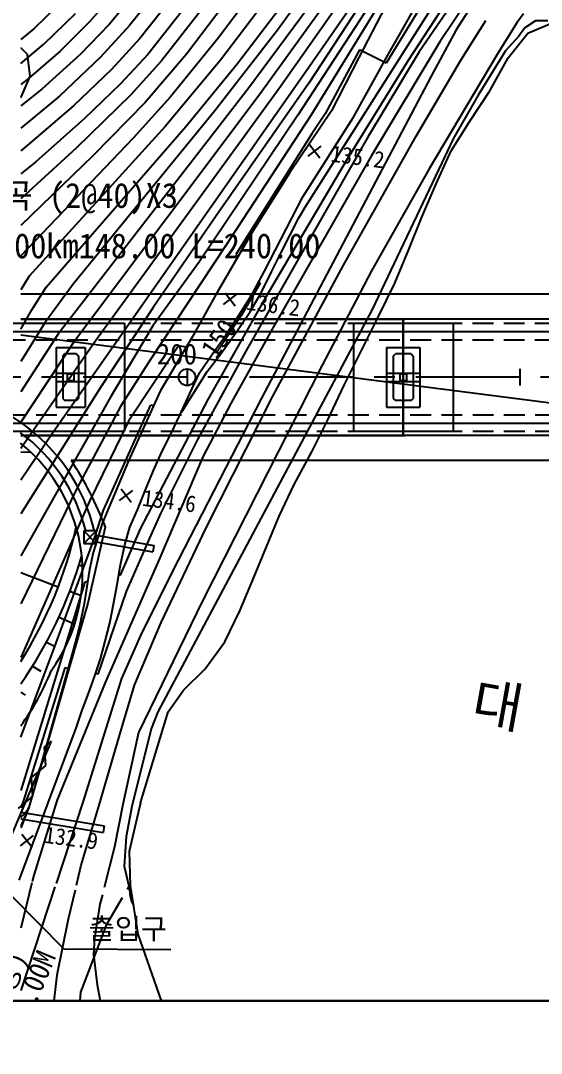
# Model space of a CAD drawing. Header units: millimetres. Extents: x 18534 to 19330, y 1103 to 1809.
# Drawn here: x 18901.8 to 18964.4, y 1388.1 to 1512.3 of the extents above; entities that cross this region are included whole.
import ezdxf
from ezdxf.xclip import XClip

# ---------------------------------------------------------------- set-up
doc = ezdxf.new("R2010")
doc.units = ezdxf.units.MM
doc.header["$LTSCALE"] = 10
doc.header["$MEASUREMENT"] = 0
doc.header["$XCLIPFRAME"] = 2
doc.linetypes.add('CENTER', pattern=[2, 1.25, -0.25, 0.25, -0.25])
doc.linetypes.add('HIDDEN', pattern=[0.375, 0.25, -0.125])
doc.layers.add('TX-PAPR', color=2, linetype='Continuous', plot=False)
doc.layers.add('TZ-BASE', color=253, linetype='Continuous')
doc.layers.add('TZ-CABL', color=4, linetype='Continuous')
doc.styles.add('HANA', font='GulimChe.ttf')
doc.linetypes.add('ZIGZAG', pattern='A,0.0001,-0.2,[131,ltypeshp.shx,S=0.2,R=0,X=-0.2,Y=0],-0.4,[131,ltypeshp.shx,S=0.2,R=180,X=0.2,Y=0],-0.2', length=0.8001)

# ---------------------------------------------------------------- blocks, each defined once
blk = doc.blocks.new('JD-DFMKFD4RX')
at = {"layer": 'TZ-BASE'}
for p, q in [((314.21, 20.46, 135), (339.66, 60.59, 135)), ((334.34, 54.73, 136), (323.93, 37.79, 136)), ((337.54, 54.86, 134), (326.57, 38.11, 134)), ((318.23, 51.9, 144), (310.89, 41.74, 144)), ((314.45, 37.03, 140), (324.68, 51.74, 140)), ((321.97, 50.21, 141), (311.06, 34.73, 141)), ((326.49, 50.4, 137), (314.9, 31.48, 137)), ((310.1, 49.25, 147), (303.76, 40.76, 147)), ((325.14, 49.64, 138), (313.34, 31.51, 138)), ((323.38, 48.71, 139), (314.64, 35.38, 139)), ((292.29, 47.32, 154), (288.29, 42.73, 154)), ((295.3, 48.06, 153), (290.65, 42.42, 153)), ((297.96, 48.43, 152), (293.1, 42.31, 152)), ((306.98, 48.14, 148), (299.93, 38.86, 148)), ((311.3, 47.72, 146), (304.02, 38.15, 146)), ((319.06, 48.38, 142), (308.66, 33.94, 142)), ((335.12, 47.4, 132), (330.41, 40.32, 132)), ((285.82, 46.03, 156), (281.63, 41.95, 156)), ((299.2, 46.92, 151), (294.31, 40.73, 151)), ((306.02, 37.68, 145), (312.61, 46.31, 145)), ((315.8, 46.12, 143), (307.45, 34.8, 143)), ((324.13, 38.74, 124.51), (328.39, 46.21, 124.51)), ((300.62, 45.64, 150), (295.3, 38.81, 150)), ((324.4, 45.68, 132.47), (320.67, 38.46, 132.47)), ((282.8, 40.06, 155), (286.59, 43.73, 155)), ((302, 44.49, 149), (296.93, 38.05, 149)), ((331.66, 44.56, 133), (327.91, 39.13, 133)), ((334.07, 44.48, 131), (332.38, 41.79, 131)), ((340.46, 43.7, 129), (339.65, 42.63, 129)), ((288.29, 42.73, 154), (284.76, 39.23, 154)), ((290.65, 42.42, 153), (287.14, 38.8, 153)), ((293.1, 42.31, 152), (289.61, 38.48, 152)), ((332.92, 38.15, 130), (335.92, 42.89, 130)), ((339.65, 42.63, 129), (337.31, 38.81, 129)), ((341.91, 42.87, 128), (340.6, 42.02, 128)), ((340.96, 41.38, 127.45), (344.09, 42.72, 127.45)), ((343.39, 42.87, 128), (341.91, 42.87, 128)), ((281.63, 41.95, 156), (280, 40.62, 156)), ((310.89, 41.74, 144), (303.36, 32.05, 144)), ((332.38, 41.79, 131), (329.35, 36.2, 131)), ((339.91, 41, 128), (338.3, 39.26, 128)), ((338.6, 38.41, 127.45), (340.96, 41.38, 127.45)), ((340.6, 42.02, 128), (339.91, 41, 128)), ((280, 37.73, 155), (282.8, 40.06, 155)), ((294.31, 40.73, 151), (290.92, 37.03, 151)), ((303.76, 40.76, 147), (298.03, 33.72, 147)), ((330.41, 40.32, 132), (322.14, 26.58, 132)), ((280.05, 39.58, 156.37), (280, 39.59, 156.37)), ((280.8, 38.8, 156.37), (280.05, 39.58, 156.37)), ((281.14, 36.21, 156.37), (280.8, 38.8, 156.37)), ((284.76, 39.23, 154), (280.95, 35.93, 154)), ((287.14, 38.8, 153), (282.54, 34.63, 153)), ((295.3, 38.81, 150), (292, 35.29, 150)), ((299.93, 38.86, 148), (294.95, 33.04, 148)), ((320.75, 39.36, 136), (316.61, 31.66, 136)), ((320.03, 31.26, 124.51), (324.13, 38.74, 124.51)), ((323.93, 37.79, 136), (320.75, 39.36, 136)), ((327.91, 39.13, 133), (321.77, 28.95, 133)), ((337.31, 38.81, 129), (329.13, 25.08, 129)), ((338.3, 39.26, 128), (335.02, 33.94, 128)), ((289.61, 38.48, 152), (284.66, 33.81, 152)), ((296.93, 38.05, 149), (293.26, 33.96, 149)), ((304.02, 38.15, 146), (297.37, 30.17, 146)), ((299.84, 30.17, 145), (306.02, 37.68, 145)), ((320.67, 38.46, 132.47), (317.37, 32.05, 132.47)), ((326.57, 38.11, 134), (319.24, 26.24, 134)), ((327.54, 29.01, 130), (332.92, 38.15, 130)), ((336.42, 34.43, 127.45), (338.6, 38.41, 127.45)), ((280.04, 33.67, 156.37), (281.14, 36.21, 156.37)), ((283.93, -6.51, 140), (314.45, 37.03, 140)), ((290.92, 37.03, 151), (286.34, 32.63, 151)), ((329.35, 36.2, 131), (308.95, -2.51, 131)), ((280.95, 35.93, 154), (280, 35.22, 154)), ((307.45, 34.8, 143), (284.48, 5.15, 143)), ((292, 35.29, 150), (287.66, 31.12, 150)), ((314.64, 35.38, 139), (303.52, 19.43, 139)), ((282.54, 34.63, 153), (280, 32.65, 153)), ((284.66, 33.81, 152), (280, 29.97, 152)), ((280, 33.64, 156.37), (280.04, 33.67, 156.37)), ((308.66, 33.94, 142), (286.34, 4.18, 142)), ((293.26, 33.96, 149), (286.73, 27.59, 149)), ((311.06, 34.73, 141), (289.04, 4.43, 141)), ((298.03, 33.72, 147), (293.51, 28.76, 147)), ((335.02, 33.94, 128), (332.02, 28.67, 128)), ((333.93, 30.69, 127.45), (336.42, 34.43, 127.45)), ((286.34, 32.63, 151), (280.5, 27.62, 151)), ((294.95, 33.04, 148), (288.68, 26.64, 148)), ((287.66, 31.12, 150), (281.84, 25.92, 150)), ((303.36, 32.05, 144), (286.29, 11.21, 144)), ((313.34, 31.51, 138), (301.42, 13.79, 138)), ((314.9, 31.48, 137), (304.66, 15.86, 137)), ((317.37, 32.05, 132.47), (312.32, 24.53, 132.47)), ((313.91, 21.68, 124.51), (320.03, 31.26, 124.51)), ((316.61, 31.66, 136), (315.01, 29.29, 136)), ((297.37, 30.17, 146), (281, 12.16, 146)), ((283.07, 10.83, 145), (299.84, 30.17, 145)), ((331.77, 27.22, 127.45), (333.93, 30.69, 127.45)), ((293.51, 28.76, 147), (280, 14.6, 147)), ((315.01, 29.29, 136), (305.86, 14.77, 136)), ((321.77, 28.95, 133), (307.07, 3.12, 133)), ((318.8, 13.48, 130), (327.54, 29.01, 130)), ((332.02, 28.67, 128), (330.64, 25.79, 128)), ((280.5, 27.62, 151), (280, 27.24, 151)), ((286.73, 27.59, 149), (280, 21.44, 149)), ((314.55, 26.58, 135.24), (316.13, 27.8, 135.24)), ((314.73, 27.98, 135.24), (315.95, 26.4, 135.24)), ((288.68, 26.64, 148), (280, 18.24, 148)), ((319.24, 26.24, 134), (309.41, 9.52, 134)), ((322.14, 26.58, 132), (310.22, 5.79, 132)), ((329.97, 23.28, 127.45), (331.77, 27.22, 127.45)), ((281.84, 25.92, 150), (280, 24.46, 150)), ((329.13, 25.08, 129), (322.19, 12.78, 129)), ((330.64, 25.79, 128), (322.24, 8.06, 128)), ((312.32, 24.53, 132.47), (307.72, 17.24, 132.47)), ((328.22, 19.27, 127.45), (329.97, 23.28, 127.45)), ((309.33, 12.77, 124.51), (313.91, 21.68, 124.51)), ((313.44, 19.17, 135), (314.21, 20.46, 135)), ((303.52, 19.43, 139), (295.92, 8.4, 139)), ((311.37, 15.09, 135), (313.44, 19.17, 135)), ((326.69, 15.37, 127.45), (328.22, 19.27, 127.45)), ((307.72, 17.24, 132.47), (303.35, 9.73, 132.47)), ((304.66, 15.86, 137), (295.61, 2.13, 137)), ((310.17, 12.66, 135), (311.37, 15.09, 135)), ((325, 11.31, 127.45), (326.69, 15.37, 127.45)), ((301.42, 13.79, 138), (295.9, 6.18, 138)), ((305.86, 14.77, 136), (306.11, 14.47, 136)), ((307.8, 9.92, 124.51), (309.33, 12.77, 124.51)), ((308.91, 10.16, 135), (310.17, 12.66, 135)), ((310.3, -2.28, 130), (318.8, 13.48, 130)), ((322.19, 12.78, 129), (316.19, 1.37, 129)), ((281, 12.16, 146), (280, 10.51, 146)), ((286.29, 11.21, 144), (282.9, 6.54, 144)), ((308.79, 11.33, 136), (306.46, 7.36, 136)), ((308.65, 11.5, 136), (308.79, 11.33, 136)), ((322.93, 7.16, 127.45), (325, 11.31, 127.45)), ((426.9, 10), (280, 10)), ((426.9, 10), (280, 10)), ((281.34, 8.11, 145), (283.07, 10.83, 145)), ((304.39, 8.77, 136.25), (305.97, 9.99, 136.25)), ((304.57, 10.17, 136.25), (305.79, 8.59, 136.25)), ((307.55, 7.84, 135), (308.91, 10.16, 135)), ((303.35, 9.73, 132.47), (300.6, 4.81, 132.47)), ((309.41, 9.52, 134), (302.5, -2.66, 134)), ((306.28, 7.51, 124.51), (307.8, 9.92, 124.51)), ((280, 5.78, 145), (281.34, 8.11, 145)), ((295.92, 8.4, 139), (289.68, -1.11, 139)), ((322.24, 8.06, 128), (296.48, -40.23, 128)), ((304.65, 5.07, 124.51), (306.28, 7.51, 124.51)), ((306.29, 6, 135), (307.55, 7.84, 135)), ((280, 7), (326.17, 7)), ((380.02, 7), (280, 7)), ((282.9, 6.54, 144), (280, 1.91, 144)), ((280, 6.5), (292.5, 6.5)), ((292.5, 6.5), (292.5, -6.5)), ((306.46, 7.36, 136), (303.54, 2.93, 136)), ((320, 6.5), (320, -6.5)), ((320, 6.5), (332, 6.5)), ((321.07, 3.37, 127.45), (322.93, 7.16, 127.45)), ((325.97, -7), (325.97, 7)), ((326.02, -7), (326.02, 7)), ((332, 6.5), (332, -6.5)), ((284.48, 5.15, 143), (280, -1.74, 143)), ((280, 5.11), (700, -48.86)), ((295.9, 6.18, 138), (290.79, -2.38, 138)), ((303.06, 2.8, 124.51), (304.65, 5.07, 124.51)), ((304.05, 2.82, 135), (306.29, 6, 135)), ((310.22, 5.79, 132), (305.3, -3.08, 132)), ((289.04, 4.43, 141), (280, -8.58, 141)), ((286.34, 4.18, 142), (280, -5.39, 142)), ((298.98, 3.79, 136), (292.97, -5.26, 136)), ((300.6, 4.81, 132.47), (296.76, -1.69, 132.47)), ((299.89, 3.62, 136), (298.98, 3.79, 136)), ((284.25, 3.6), (284.25, -3.6)), ((284.25, 3.6), (287.75, 3.6)), ((285.3, 2.8), (285.05, 2.55)), ((285.05, 2.55), (285.05, 0.5)), ((286.7, 2.8), (285.3, 2.8)), ((286.7, 2.8), (286.95, 2.55)), ((286.95, 2.55), (286.95, 0.5)), ((287.75, 3.6), (287.75, -3.6)), ((307.07, 3.12, 133), (301.22, -7.57, 133)), ((301.49, 0.52, 124.51), (303.06, 2.8, 124.51)), ((302.42, 0.7, 135), (304.05, 2.82, 135)), ((303.54, 2.93, 136), (303.2, 3, 136)), ((318.9, -0.96, 127.45), (321.07, 3.37, 127.45)), ((324, 3.6), (324, -3.6)), ((324, 3.6), (328, 3.6)), ((324.8, 2.55), (325.05, 2.8)), ((324.8, 2.55), (324.8, 0.5)), ((326.95, 2.8), (325.05, 2.8)), ((326.95, 2.8), (327.2, 2.55)), ((327.2, 2.55), (327.2, 0.5)), ((328, 3.6), (328, -3.6)), ((295.61, 2.13, 137), (292.02, -3.52, 137)), ((316.19, 1.37, 129), (301.85, -26.87, 129)), ((284.25, 0.5), (287.75, 0.5)), ((285.05, 0.5), (285.05, -2.55)), ((285.6, 0.4), (285.6, -0.4)), ((285.6, 0.4), (286.4, 0.4)), ((286.4, 0.4), (286.4, -0.4)), ((286.95, 0.5), (286.95, -2.55)), ((299.36, -4.17, 135), (302.42, 0.7, 135)), ((300, 1), (300, -1)), ((300.33, -1.96, 124.51), (301.49, 0.52, 124.51)), ((320, 1), (320, -1)), ((320, 1), (320, -1)), ((324, 0.5), (328, 0.5)), ((324.8, 0.5), (324.8, -2.55)), ((325.6, 0.4), (326.4, 0.4)), ((325.6, 0.4), (325.6, -0.4)), ((326.4, 0.4), (326.4, -0.4)), ((327.2, 0.5), (327.2, -2.55)), ((340, 1), (340, -1)), ((289.68, -1.11, 139), (280, -16.44, 139)), ((284.25, -0.5), (287.75, -0.5)), ((285.6, -0.4), (286.4, -0.4)), ((316.91, -5.2, 127.45), (318.9, -0.96, 127.45)), ((324, -0.5), (328, -0.5)), ((325.6, -0.4), (326.4, -0.4)), ((290.79, -2.38, 138), (280, -21.49, 138)), ((296.76, -1.69, 132.47), (292.95, -10.03, 132.47)), ((299.34, -4.13, 124.51), (300.33, -1.96, 124.51)), ((302.29, -18.09, 130), (310.3, -2.28, 130)), ((284.25, -3.6), (287.75, -3.6)), ((285.05, -2.55), (285.3, -2.8)), ((286.7, -2.8), (285.3, -2.8)), ((286.7, -2.8), (286.95, -2.55)), ((292.02, -3.52, 137), (286.76, -13.36, 137)), ((289.96, -16, 135), (295.66, -3.33, 135)), ((302.5, -2.66, 134), (294.37, -18.21, 134)), ((295.66, -3.33, 135), (295.98, -3.4, 135)), ((308.95, -2.51, 131), (298.22, -23.39, 131)), ((305.3, -3.08, 132), (301.92, -9.58, 132)), ((324, -3.6), (328, -3.6)), ((324.8, -2.55), (325.05, -2.8)), ((326.95, -2.8), (325.05, -2.8)), ((326.95, -2.8), (327.2, -2.55)), ((298.16, -6.59, 124.51), (299.34, -4.13, 124.51)), ((299.33, -4.16, 135), (299.36, -4.17, 135)), ((292.97, -5.26, 136), (288.29, -14.91, 136)), ((315.03, -8.89, 127.45), (316.91, -5.2, 127.45)), ((280, -6.5), (292.5, -6.5)), ((280, -12.35, 140), (283.93, -6.51, 140)), ((280, -7), (326.17, -7)), ((380.02, -7), (280, -7)), ((296.97, -8.95, 124.51), (298.16, -6.59, 124.51)), ((320, -6.5), (332, -6.5)), ((301.22, -7.57, 133), (296.8, -16.38, 133)), ((280, -8.96), (281.25, -9.02)), ((295.97, -11.2, 124.51), (296.97, -8.95, 124.51)), ((301.92, -9.58, 132), (296.75, -21.71, 132)), ((312.84, -12.96, 127.45), (315.03, -8.89, 127.45)), ((453.17, -10), (286.07, -10)), ((453.17, -10), (286.07, -10)), ((292.95, -10.03, 132.47), (289.8, -17.58, 132.47)), ((295.01, -13.54, 124.51), (295.97, -11.2, 124.51)), ((286.76, -13.36, 137), (280, -27.26, 137)), ((291.89, -14.82, 134.62), (293.47, -13.6, 134.62)), ((292.07, -13.41, 134.62), (293.29, -15, 134.62)), ((294.03, -15.96, 124.51), (295.01, -13.54, 124.51)), ((311.09, -16.72, 127.45), (312.84, -12.96, 127.45)), ((288.29, -14.91, 136), (280, -33.7, 136)), ((288.91, -19.22, 135), (289.96, -16, 135)), ((293.14, -18.02, 124.51), (294.03, -15.96, 124.51)), ((296.8, -16.38, 133), (295.5, -19.33, 133)), ((309.54, -20.4, 127.45), (311.09, -16.72, 127.45)), ((289.09, -18.48), (287.58, -19.98)), ((287.59, -18.48), (287.58, -19.98)), ((287.59, -18.48), (289.08, -19.98)), ((289.09, -18.48), (287.59, -18.48)), ((290.17, -18.01), (288.08, -27.15)), ((290.17, -18.01), (288.08, -27.15)), ((289.08, -19.98), (289.09, -18.48)), ((289.8, -17.58, 132.47), (289.36, -19.02, 132.47)), ((294.37, -18.21, 134), (291.98, -23.8, 134)), ((292.51, -20.17, 124.51), (293.14, -18.02, 124.51)), ((296.9, -29.48, 130), (302.29, -18.09, 130)), ((287.51, -23.03, 135), (288.91, -19.22, 135)), ((289.36, -19.02, 132.47), (288.7, -21.07, 132.47)), ((289.08, -18.97), (296.02, -20.23)), ((289.08, -19.78), (295.88, -21.01)), ((295.5, -19.33, 133), (292.7, -25.77, 133)), ((287.58, -19.98), (289.08, -19.98)), ((288.7, -21.07, 132.47), (288.27, -23.13, 132.47)), ((292.02, -22.56, 124.51), (292.51, -20.17, 124.51)), ((296.02, -20.23), (295.88, -21.01)), ((307.84, -24.54, 127.45), (309.54, -20.4, 127.45)), ((296.75, -21.71, 132), (290.2, -36.61, 132)), ((280, -23.47), (284.52, -25.2)), ((284.28, -31.94, 135), (287.51, -23.03, 135)), ((287.02, -22.57), (287.44, -22.7)), ((288.27, -23.13, 132.47), (287.95, -25.18, 132.47)), ((291.59, -24.94, 124.51), (292.02, -22.56, 124.51)), ((298.22, -23.39, 131), (294.42, -31.05, 131)), ((287.72, -24.62, 134), (280, -49.7, 134)), ((288.05, -24.55, 134), (287.72, -24.62, 134)), ((291.98, -23.8, 134), (291.79, -23.84, 134)), ((306.36, -28.07, 127.45), (307.84, -24.54, 127.45)), ((285.92, -25.74), (287.27, -26.26)), ((287.95, -25.18, 132.47), (287.64, -27.24, 132.47)), ((292.7, -25.77, 133), (289.28, -35.71, 133)), ((291.16, -27.27, 124.51), (291.59, -24.94, 124.51)), ((288.08, -27.15), (280.98, -51.74)), ((288.08, -27.15), (280.98, -51.74)), ((287.64, -27.24, 132.47), (287.09, -29.93, 132.47)), ((290.72, -29.59, 124.51), (291.16, -27.27, 124.51)), ((301.85, -26.87, 129), (294.18, -42.7, 129)), ((304.56, -31.83, 127.45), (306.36, -28.07, 127.45)), ((284.61, -28.84), (286.49, -29.7)), ((290.16, -31.75, 124.51), (290.72, -29.59, 124.51)), ((293.67, -37.04, 130), (296.9, -29.48, 130)), ((287.09, -29.93, 132.47), (286.56, -31.92, 132.47)), ((280, -43.26, 135), (284.28, -31.94, 135)), ((283.11, -31.84), (283.98, -32.31)), ((286.56, -31.92, 132.47), (284.22, -40.25, 132.47)), ((289.58, -33.85, 124.51), (290.16, -31.75, 124.51)), ((294.42, -31.05, 131), (292.13, -36.21, 131)), ((302.18, -35.08, 127.45), (304.56, -31.83, 127.45)), ((281.42, -34.74), (282.41, -35.35)), ((288.92, -35.9, 124.51), (289.58, -33.85, 124.51)), ((285.29, -34.94, 133), (280.32, -50.89, 133)), ((285.69, -35.02, 133), (285.29, -34.94, 133)), ((288.16, -38.03, 124.51), (288.92, -35.9, 124.51)), ((289.28, -35.71, 133), (289, -35.66, 133)), ((299.56, -37.64, 127.45), (302.18, -35.08, 127.45)), ((290.2, -36.61, 132), (284.37, -50.81, 132)), ((292.13, -36.21, 131), (287.48, -51.08, 131)), ((292.11, -42.28, 130), (293.67, -37.04, 130)), ((280, -37.85), (280.55, -38.24)), ((287.4, -40.05, 124.51), (288.16, -38.03, 124.51)), ((297.72, -40.22, 127.45), (299.56, -37.64, 127.45)), ((284.22, -40.25, 132.47), (280.98, -51.74, 132.47)), ((286.71, -42.06, 124.51), (287.4, -40.05, 124.51)), ((294.4, -51.19, 127.45), (297.72, -40.22, 127.45)), ((296.48, -40.23, 128), (295.67, -42.26, 128)), ((283.3, -51.16, 124.51), (286.71, -42.06, 124.51)), ((289.44, -51.44, 130), (292.11, -42.28, 130)), ((294.18, -42.7, 129), (292.3, -51.37, 129)), ((295.67, -42.26, 128), (293.35, -51.6, 128)), ((283.68, -43.75), (282.83, -44.47)), ((282.83, -44.47), (282.97, -46.7)), ((282.97, -46.7), (282.12, -47.43)), ((282.12, -47.43), (281.27, -48.15)), ((281.27, -48.15), (281.41, -50.39)), ((280.32, -50.89, 133), (280, -51.76, 133)), ((281.41, -50.39), (280.56, -51.11)), ((284.37, -50.81, 132), (281.56, -59.88, 132)), ((280.56, -51.11), (279.7, -51.84)), ((280.98, -51.74, 138.3), (280, -53.95, 138.3)), ((280.98, -51.74), (280, -54.18)), ((280.98, -51.74), (280, -54.18)), ((281.72, -55.45, 132.68), (283.3, -51.16, 132.68)), ((287.48, -51.08, 131), (284.25, -60.86, 131)), ((287.27, -58.68, 130), (289.44, -51.44, 130)), ((292.3, -51.37, 129), (291.28, -56.45, 129)), ((293.35, -51.6, 128), (292.7, -55.22, 128)), ((294.4, -51.19, 127.45), (293.04, -57.04, 127.45)), ((280, -52.29), (290.03, -53.95)), ((280, -53.1), (289.9, -54.74)), ((290.03, -53.95), (289.9, -54.74)), ((279.82, -60.49, 132.68), (281.72, -55.45, 132.68)), ((279.97, -56.33, 132.94), (281.55, -55.11, 132.94)), ((280.15, -54.93, 132.94), (281.37, -56.51, 132.94)), ((292.7, -55.22, 128), (292.43, -58.8, 128)), ((291.28, -56.45, 129), (290.04, -61.35, 129)), ((293.04, -57.04, 127.45), (293.17, -61.13, 127.45)), ((286.7, -61.07, 130), (287.27, -58.68, 130)), ((292.43, -58.8, 128), (293.05, -61.37, 128)), ((281.33, -60.81, 132), (280, -66.25, 132)), ((281.56, -59.88, 132), (281.38, -60.62, 132)), ((284.12, -61.27, 131), (280, -73.75, 131)), ((286.55, -61.68, 130), (285.72, -65.18, 130)), ((293.17, -60.98, 127.82), (292.81, -61.59, 127.82)), ((293.05, -61.37, 128), (293.08, -61.61, 128)), ((293.08, -61.61, 128), (293.12, -62.15, 128)), ((293.17, -61.13, 127.45), (293.25, -61.63, 127.45)), ((293.17, -61.13, 127.45), (294.1, -66.97, 127.45)), ((278.92, -62.41), (285.17, -68.75)), ((289.82, -62.22, 129), (289.53, -63.37, 129)), ((292.2, -62.62, 127.82), (290.27, -65.9, 127.82)), ((293.12, -62.15, 128), (293.29, -62.93, 128)), ((293.29, -62.93, 128), (293.55, -63.52, 128)), ((289.53, -63.37, 129), (288.87, -67.45, 129)), ((285.72, -65.18, 130), (284.33, -71.89, 130)), ((290.27, -65.9, 127.82), (287.18, -73.96, 127.82)), ((294.1, -66.97, 127.45), (296.94, -75.1, 127.45)), ((288.87, -67.45, 129), (288.74, -69.41, 129)), ((285.17, -68.75), (298.07, -68.8)), ((288.74, -69.41, 129), (289.18, -73.08, 129)), ((284.33, -71.89, 130), (283.47, -79.45, 130)), ((289.18, -73.08, 129), (290.42, -79.48, 129)), ((287.18, -73.96, 127.82), (286.64, -81.3, 127.82))]:
    blk.add_line(p, q, dxfattribs=at)
at = {"layer": 'TZ-BASE', "ltscale": 0.2}
blk.add_line((283.68, -43.75), (269.61, -76.88), dxfattribs=at)
at = {"layer": 'TZ-BASE', "linetype": 'CENTER', "flags": 128}
blk.add_lwpolyline([(700, 0), (280, 0), (0, 0)], dxfattribs=at)
at = {"layer": 'TZ-BASE'}
blk.add_circle((300, 0), 1, dxfattribs=at)
for centre, radius, start, end in [((198.93, -128.04), 146.99, 56.5275, 75.0588), ((198.93, -128.04), 146.99, 56.4841, 56.5275), ((267.36, -23.55), 22.09, 13.2457, 54.8249), ((267.36, -23.55), 21.09, 13.8959, 53.203), ((267.36, -23.55), 20.09, 324.247, 51.0391), ((251.86, -32.59), 41, 20.8267, 33.4319), ((251.86, -32.59), 41, 20.8267, 33.4319), ((237.2, -7), 50.7, 327.5843, 347.4394), ((237.2, -7), 52.2, 325.0771, 343.8998), ((255.71, -24.1), 30.12, 323.7546, 338.1887), ((276.81, -49.29), 4.84, 311.2457, 329.6402)]:
    blk.add_arc(centre, radius, start, end, dxfattribs=at)
at = {"layer": 'TZ-BASE', "style": 'HANA'}
for s, height, rotation, p in [('B(PCB) 대곡 (2@40)X3', 2.5, 30, (254.74, 36.52)), ('135.2', 2, 352.6776, (317.2, 25.94, 135.24)), ('136.2', 2, 352.6776, (307.04, 8.14, 136.25)), ('150', 2.4, 55.5511, (303.5, 2.08, 150)), ('134.6', 2, 352.6776, (294.54, -15.45, 134.62)), ('대 곡 지', 4.8, 349.8335, (333.99, -41.23)), ('132.9', 2, 352.6776, (282.75, -55.98, 132.94)), ('출입구', 2.5, 359.7997, (288.17, -67.54)), ('(능형망)', 2.5, 67.1945, (275.99, -81.4)), ('L=35.00M', 2.5, 67.1945, (279.29, -81.56))]:
    blk.add_text(s, height=height, rotation=rotation, dxfattribs=at).set_placement(p)
for s, height, p in [('B(PCB) 대곡 (2@40)X3', 3, (260.36, 20.37)), ('서기(현) 300km148.00 L=240.00', 3, (260.16, 14.31)), ('200', 2.5, (296.35, 1.54))]:
    blk.add_text(s, height=height, dxfattribs=at).set_placement(p)

msp = doc.modelspace()

# ---------------------------------------------------------------- linework, layer by layer
at = {"layer": 'TX-PAPR', "flags": 128}
msp.add_lwpolyline([(19321.83, 1544.37), (19321.83, 1394.37), (18621.83, 1394.37), (18621.83, 1544.37), (19321.83, 1544.37)], dxfattribs=at)
at = {"layer": 'TZ-CABL', "linetype": 'HIDDEN'}
for points in [[(18858.67, 1475.87), (19116.98, 1475.87)], [(18858.93, 1474.87), (19116.73, 1474.87)], [(18858.67, 1473.87), (19116.98, 1473.87)], [(18858.68, 1464.87), (19116.99, 1464.87)], [(18858.94, 1463.87), (19116.74, 1463.87)], [(18858.68, 1462.87), (19116.99, 1462.87)]]:
    msp.add_lwpolyline(points, dxfattribs=at)
at = {"layer": 'TZ-CABL', "linetype": 'ZIGZAG', "ltscale": 0.5}
for points in [[(18858.93, 1474.87), (19116.73, 1474.87)], [(18858.94, 1463.87), (19116.74, 1463.87)]]:
    msp.add_lwpolyline(points, dxfattribs=at)

# ---------------------------------------------------------------- block references
at = {"layer": 'TZ-BASE'}
ref = msp.add_blockref('JD-DFMKFD4RX', (18621.83, 1469.37), dxfattribs=at)
XClip(ref).set_block_clipping_path([(-0.0000000001, -75), (700, 75.0000000001)])

doc.saveas('drawing.dxf')
